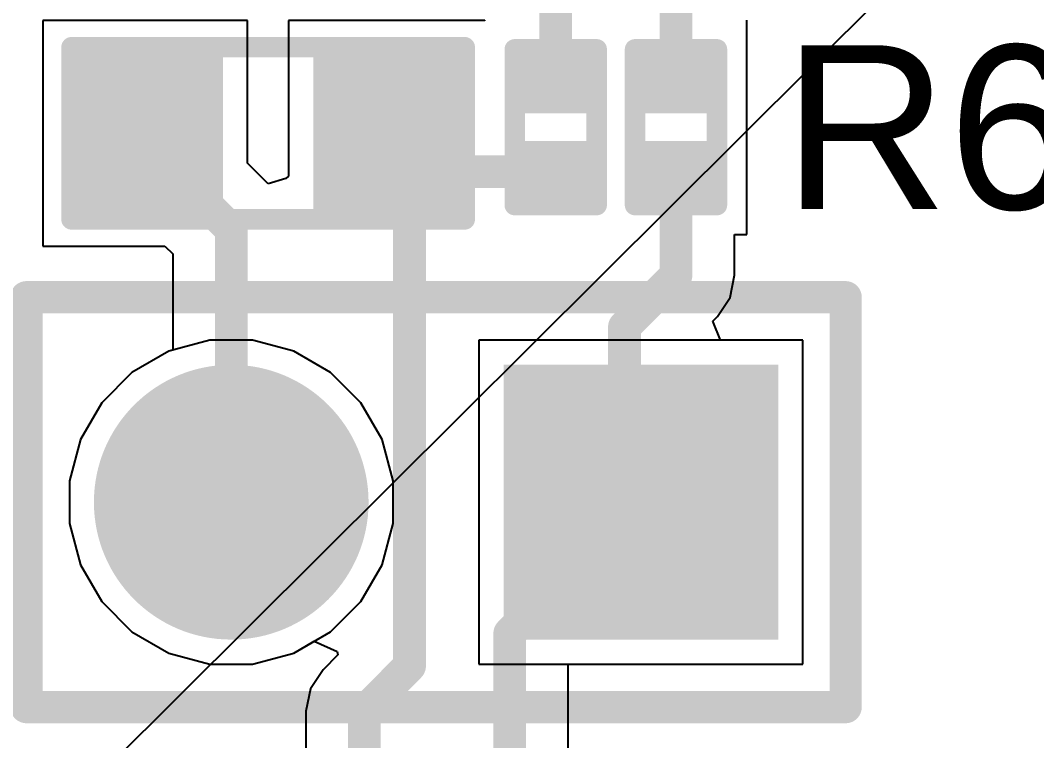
# Model space of a CAD drawing. Header units: millimetres. Extents: x 0 to 5423, y 0 to 5425.
# Drawn here: x 110.75 to 117.05, y 140.23 to 144.7 of the extents above; entities that cross this region are included whole.
import ezdxf

# ---------------------------------------------------------------- set-up
doc = ezdxf.new("R2010")
doc.units = ezdxf.units.MM
for name, color, linetype in [('BottomLayer', 5, 'Continuous'), ('BottomSolder', 6, 'Continuous'), ('MultiLayer', 9, 'Continuous'), ('PadHoleLayer', 156, 'Continuous'), ('TopLayer', 1, 'Continuous'), ('TopOverlay', 2, 'Continuous'), ('TopPaste', 8, 'Continuous'), ('TopSolder', 216, 'Continuous')]:
    doc.layers.add(name, color=color, linetype=linetype)
doc.styles.add('Arial', font='', dxfattribs={"height": 0.2})
doc.styles.get('Arial').set_extended_font_data('Arial')

# ---------------------------------------------------------------- blocks, each defined once
blk = doc.blocks.new('P____PAK_SO_8_138')
at = {"layer": 'TopSolder'}
blk.add_line((2.62857742, -2.43887498), (-5398.322477399999, -5376.64347326), dxfattribs=at)
blk = doc.blocks.new('R___0201_238')
at = {"layer": 'TopLayer'}
for points in [[(-0.40999791, 0.18499963), (-0.13999845, 0.18499963), (-0.13999845, -0.18499963), (-0.40999791, -0.18499963)], [(0.14000099, 0.18499963), (0.41000045, 0.18499963), (0.41000045, -0.18499963), (0.14000099, -0.18499963)]]:
    blk.add_hatch(color=1, dxfattribs=at).paths.add_polyline_path(points)
at = {"layer": 'TopPaste'}
for points in [[(-0.40999791, 0.18499963), (-0.13999845, 0.18499963), (-0.13999845, -0.18499963), (-0.40999791, -0.18499963)], [(0.14000099, 0.18499963), (0.41000045, 0.18499963), (0.41000045, -0.18499963), (0.14000099, -0.18499963)]]:
    blk.add_hatch(color=8, dxfattribs=at).paths.add_polyline_path(points)
at = {"layer": 'TopSolder'}
for points in [[(-0.46499907, 0.24000079), (-0.08499729, 0.24000079), (-0.08499729, -0.24000079), (-0.46499907, -0.24000079)], [(0.08499983, 0.24000079), (0.46500161, 0.24000079), (0.46500161, -0.24000079), (0.08499983, -0.24000079)]]:
    blk.add_hatch(color=216, dxfattribs=at).paths.add_polyline_path(points)
at = {"layer": 'TopOverlay', "const_width": 0.127}
for points in [[(-0.4826, 0.254), (0.4826, 0.254)], [(-0.4826, 0.254), (-0.4826, -0.254)], [(0.4826, 0.254), (0.4826, -0.254)], [(-0.4826, -0.254), (0.4826, -0.254)]]:
    blk.add_lwpolyline(points, dxfattribs=at)
at = {"layer": 'TopOverlay', "const_width": 0.0635}
for points in [[(-0.51435, 0.254, 1), (-0.4508499999999999, 0.254, 1)], [(-0.51435, 0.254, 1), (-0.4508499999999999, 0.254, 1)], [(0.4508499999999999, 0.254, 1), (0.51435, 0.254, 1)], [(0.4508499999999999, 0.254, 1), (0.51435, 0.254, 1)], [(-0.51435, -0.254, 1), (-0.4508499999999999, -0.254, 1)], [(-0.51435, -0.254, 1), (-0.4508499999999999, -0.254, 1)], [(0.4508499999999999, -0.254, 1), (0.51435, -0.254, 1)], [(0.4508499999999999, -0.254, 1), (0.51435, -0.254, 1)]]:
    blk.add_lwpolyline(points, format="xyb", close=True, dxfattribs=at)
blk = doc.blocks.new('R___0201_239')
at = {"layer": 'TopLayer'}
for points in [[(-0.40999791, 0.18499963), (-0.13999845, 0.18499963), (-0.13999845, -0.18499963), (-0.40999791, -0.18499963)], [(0.14000099, 0.18499963), (0.41000045, 0.18499963), (0.41000045, -0.18499963), (0.14000099, -0.18499963)]]:
    blk.add_hatch(color=1, dxfattribs=at).paths.add_polyline_path(points)
at = {"layer": 'TopPaste'}
for points in [[(-0.40999791, 0.18499963), (-0.13999845, 0.18499963), (-0.13999845, -0.18499963), (-0.40999791, -0.18499963)], [(0.14000099, 0.18499963), (0.41000045, 0.18499963), (0.41000045, -0.18499963), (0.14000099, -0.18499963)]]:
    blk.add_hatch(color=8, dxfattribs=at).paths.add_polyline_path(points)
at = {"layer": 'TopSolder'}
for points in [[(-0.46499907, 0.24000079), (-0.08499729, 0.24000079), (-0.08499729, -0.24000079), (-0.46499907, -0.24000079)], [(0.08499983, 0.24000079), (0.46500161, 0.24000079), (0.46500161, -0.24000079), (0.08499983, -0.24000079)]]:
    blk.add_hatch(color=216, dxfattribs=at).paths.add_polyline_path(points)
at = {"layer": 'TopOverlay', "const_width": 0.127}
for points in [[(-0.4826, 0.254), (0.4826, 0.254)], [(-0.4826, 0.254), (-0.4826, -0.254)], [(0.4826, 0.254), (0.4826, -0.254)], [(-0.4826, -0.254), (0.4826, -0.254)]]:
    blk.add_lwpolyline(points, dxfattribs=at)
at = {"layer": 'TopOverlay', "const_width": 0.0635}
for points in [[(-0.51435, 0.254, 1), (-0.4508499999999999, 0.254, 1)], [(-0.51435, 0.254, 1), (-0.4508499999999999, 0.254, 1)], [(0.4508499999999999, 0.254, 1), (0.51435, 0.254, 1)], [(0.4508499999999999, 0.254, 1), (0.51435, 0.254, 1)], [(-0.51435, -0.254, 1), (-0.4508499999999999, -0.254, 1)], [(-0.51435, -0.254, 1), (-0.4508499999999999, -0.254, 1)], [(0.4508499999999999, -0.254, 1), (0.51435, -0.254, 1)], [(0.4508499999999999, -0.254, 1), (0.51435, -0.254, 1)]]:
    blk.add_lwpolyline(points, format="xyb", close=True, dxfattribs=at)
blk = doc.blocks.new('R___0603_240')
at = {"layer": 'TopLayer'}
for points in [[(-0.3809999999999999, 0.4445), (-0.3809999999999999, -0.4445), (-1.143, -0.4445), (-1.143, 0.4445)], [(1.143, 0.4445), (1.143, -0.4445), (0.3809999999999999, -0.4445), (0.3809999999999999, 0.4445)]]:
    blk.add_hatch(color=1, dxfattribs=at).paths.add_polyline_path(points)
at = {"layer": 'TopPaste'}
for points in [[(-0.3809999999999999, 0.4445), (-0.3809999999999999, -0.4445), (-1.143, -0.4445), (-1.143, 0.4445)], [(1.143, 0.4445), (1.143, -0.4445), (0.3809999999999999, -0.4445), (0.3809999999999999, 0.4445)]]:
    blk.add_hatch(color=8, dxfattribs=at).paths.add_polyline_path(points)
at = {"layer": 'TopSolder'}
for points in [[(-0.2794, 0.5460999999999999), (-0.2794, -0.5460999999999999), (-1.2446, -0.5460999999999999), (-1.2446, 0.5460999999999999)], [(1.2446, 0.5460999999999999), (1.2446, -0.5460999999999999), (0.2794, -0.5460999999999999), (0.2794, 0.5460999999999999)]]:
    blk.add_hatch(color=216, dxfattribs=at).paths.add_polyline_path(points)
at = {"layer": 'TopOverlay', "const_width": 0.127}
for points in [[(-1.2192, 0.5334), (-1.2192, -0.5334)], [(1.2192, 0.5334), (-1.2192, 0.5334)], [(1.2192, 0.5334), (1.2192, -0.5334)], [(1.2192, -0.5334), (-1.2192, -0.5334)]]:
    blk.add_lwpolyline(points, dxfattribs=at)
at = {"layer": 'TopOverlay', "const_width": 0.0635}
for points in [[(-1.25095, 0.5334, 1), (-1.18745, 0.5334, 1)], [(-1.25095, 0.5334, 1), (-1.18745, 0.5334, 1)], [(1.18745, 0.5334, 1), (1.25095, 0.5334, 1)], [(1.18745, 0.5334, 1), (1.25095, 0.5334, 1)], [(-1.25095, -0.5334, 1), (-1.18745, -0.5334, 1)], [(-1.25095, -0.5334, 1), (-1.18745, -0.5334, 1)], [(1.18745, -0.5334, 1), (1.25095, -0.5334, 1)], [(1.18745, -0.5334, 1), (1.25095, -0.5334, 1)]]:
    blk.add_lwpolyline(points, format="xyb", close=True, dxfattribs=at)
blk = doc.blocks.new('HDR1X2__312')
at = {"layer": 'BottomLayer'}
blk.add_hatch(color=5, dxfattribs=at).paths.add_polyline_path([(-0.74999977, 0.74999977), (0.74999977, 0.74999977), (0.74999977, -0.74999977), (-0.74999977, -0.74999977)])
h = blk.add_hatch(color=5, dxfattribs=at)
edge = h.paths.add_edge_path()
edge.add_arc((2.54, 0), 0.7499985, 0, 360)
at = {"layer": 'BottomSolder'}
blk.add_hatch(color=6, dxfattribs=at).paths.add_polyline_path([(-0.85159977, 0.85159977), (0.85159977, 0.85159977), (0.85159977, -0.85159977), (-0.85159977, -0.85159977)])
h = blk.add_hatch(color=6, dxfattribs=at)
edge = h.paths.add_edge_path()
edge.add_arc((2.54, 0), 0.8515985, 0, 360)
at = {"layer": 'MultiLayer'}
blk.add_hatch(color=9, dxfattribs=at).paths.add_polyline_path([(-0.74999977, 0.74999977), (0.74999977, 0.74999977), (0.74999977, -0.74999977), (-0.74999977, -0.74999977)])
h = blk.add_hatch(color=9, dxfattribs=at)
edge = h.paths.add_edge_path()
edge.add_arc((2.54, 0), 0.7499985, 0, 360)
at = {"layer": 'PadHoleLayer'}
h = blk.add_hatch(color=156, dxfattribs=at)
edge = h.paths.add_edge_path()
edge.add_arc((0, 0), 0.4499991, 0, 360)
h = blk.add_hatch(color=156, dxfattribs=at)
edge = h.paths.add_edge_path()
edge.add_arc((2.54, 0), 0.4499991, 0, 360)
at = {"layer": 'TopLayer'}
blk.add_hatch(color=1, dxfattribs=at).paths.add_polyline_path([(-0.74999977, 0.74999977), (0.74999977, 0.74999977), (0.74999977, -0.74999977), (-0.74999977, -0.74999977)])
h = blk.add_hatch(color=1, dxfattribs=at)
edge = h.paths.add_edge_path()
edge.add_arc((2.54, 0), 0.7499985, 0, 360)
at = {"layer": 'TopSolder'}
blk.add_hatch(color=216, dxfattribs=at).paths.add_polyline_path([(-0.85159977, 0.85159977), (0.85159977, 0.85159977), (0.85159977, -0.85159977), (-0.85159977, -0.85159977)])
h = blk.add_hatch(color=216, dxfattribs=at)
edge = h.paths.add_edge_path()
edge.add_arc((2.54, 0), 0.8515985, 0, 360)
at = {"layer": 'TopOverlay', "const_width": 0.1999996}
for points in [[(-1.27, 1.27), (-1.27, -1.27)], [(3.81, 1.27), (-1.27, 1.27)], [(3.81, 1.27), (3.81, -1.27)], [(3.81, -1.27), (-1.27, -1.27)]]:
    blk.add_lwpolyline(points, dxfattribs=at)
at = {"layer": 'TopOverlay', "const_width": 0.0999998}
for points in [[(-1.3199999, 1.27, 1), (-1.2200001, 1.27, 1)], [(-1.3199999, 1.27, 1), (-1.2200001, 1.27, 1)], [(3.7600001, 1.27, 1), (3.8599999, 1.27, 1)], [(3.7600001, 1.27, 1), (3.8599999, 1.27, 1)], [(-1.3199999, -1.27, 1), (-1.2200001, -1.27, 1)], [(-1.3199999, -1.27, 1), (-1.2200001, -1.27, 1)], [(3.7600001, -1.27, 1), (3.8599999, -1.27, 1)], [(3.7600001, -1.27, 1), (3.8599999, -1.27, 1)]]:
    blk.add_lwpolyline(points, format="xyb", close=True, dxfattribs=at)

msp = doc.modelspace()

# ---------------------------------------------------------------- linework, layer by layer
at = {"layer": 'BottomLayer'}
for p, q in [((111.9263319, 142.71675038), (111.67098062, 142.6483304)), ((112.19069002, 142.71675038), (111.9263319, 142.71675038)), ((112.4460413, 142.6483304), (112.19069002, 142.71675038)), ((115.60250946, 142.71675038), (113.59451246, 142.71675038)), ((113.59451246, 142.71675038), (113.59451246, 140.70875338)), ((115.60250946, 140.70875338), (115.60250946, 142.71675038)), ((111.67098062, 142.6483304), (111.44204026, 142.51615134)), ((112.67498166, 142.51615134), (112.4460413, 142.6483304)), ((111.44204026, 142.51615134), (111.2551115, 142.32922258)), ((112.86191042, 142.32922258), (112.67498166, 142.51615134)), ((111.2551115, 142.32922258), (111.12293244, 142.10028222)), ((112.99408948, 142.10028222), (112.86191042, 142.32922258)), ((111.12293244, 142.10028222), (111.05451246, 141.84493094)), ((113.06250946, 141.84493094), (112.99408948, 142.10028222)), ((111.05451246, 141.84493094), (111.05451246, 141.58057282)), ((113.06250946, 141.58057282), (113.06250946, 141.84493094)), ((111.05451246, 141.58057282), (111.12293244, 141.32522154)), ((112.99408948, 141.32522154), (113.06250946, 141.58057282)), ((111.12293244, 141.32522154), (111.2551115, 141.09628118)), ((112.86191042, 141.09628118), (112.99408948, 141.32522154)), ((111.2551115, 141.09628118), (111.44204026, 140.90935242)), ((112.67498166, 140.90935242), (112.86191042, 141.09628118)), ((111.44204026, 140.90935242), (111.67098062, 140.77717336)), ((112.4460413, 140.77717336), (112.67498166, 140.90935242)), ((111.67098062, 140.77717336), (111.9263319, 140.70875338)), ((112.19069002, 140.70875338), (112.4460413, 140.77717336)), ((111.9263319, 140.70875338), (112.19069002, 140.70875338)), ((113.59451246, 140.70875338), (115.60250946, 140.70875338))]:
    msp.add_line(p, q, dxfattribs=at)
at = {"layer": 'TopLayer'}
for p, q in [((112.16027352, 144.69725188), (110.89027352, 144.69725188)), ((110.89027352, 144.69725188), (110.89027352, 143.30025188)), ((112.16027352, 143.81299914), (112.16027352, 144.69725188)), ((113.6316117, 144.69725188), (112.41427352, 144.69725188)), ((112.41427352, 144.69725188), (112.41427352, 143.73309582)), ((113.6316117, 144.70055134), (113.6316117, 144.69725188)), ((115.2554464, 143.92255442), (115.2554464, 144.70055134)), ((115.2554464, 143.37255552), (115.2554464, 143.92255442)), ((112.28727352, 143.68599914), (112.16027352, 143.81299914)), ((112.39614046, 143.71946618), (112.28727352, 143.68599914)), ((112.41427352, 143.73309582), (112.39614046, 143.71946618)), ((115.17901526, 143.11901526), (115.17901526, 143.37255552)), ((115.17901526, 143.37255552), (115.2554464, 143.37255552)), ((110.89027352, 143.30025188), (111.64752626, 143.30025188)), ((111.64752626, 143.30025188), (111.69594374, 143.2518344)), ((111.69594374, 143.2518344), (111.69594374, 142.65501822)), ((115.15141562, 142.98025506), (115.1790178, 143.11900256)), ((115.1790178, 143.11900256), (115.17901526, 143.11901526)), ((115.07282294, 142.86262766), (115.15141562, 142.98025506)), ((115.04427588, 142.83408314), (115.07281532, 142.86262258)), ((115.09287878, 142.71675038), (115.04427588, 142.83408314)), ((115.07281532, 142.86262258), (115.07282294, 142.86262766)), ((115.60250946, 142.71675038), (115.09287878, 142.71675038)), ((115.60250946, 140.70875338), (115.60250946, 142.71675038)), ((111.67098062, 142.6483304), (111.44204026, 142.51615134)), ((111.69594374, 142.65501822), (111.67098062, 142.6483304)), ((111.44204026, 142.51615134), (111.2551115, 142.32922258)), ((111.2551115, 142.32922258), (111.12293244, 142.10028222)), ((111.12293244, 142.10028222), (111.05451246, 141.84493094)), ((111.05451246, 141.84493094), (111.05451246, 141.58057282)), ((111.05451246, 141.58057282), (111.12293244, 141.32522154)), ((111.12293244, 141.32522154), (111.2551115, 141.09628118)), ((111.2551115, 141.09628118), (111.44204026, 140.90935242)), ((111.44204026, 140.90935242), (111.67098062, 140.77717336)), ((112.4460413, 140.77717336), (112.57365344, 140.85085114)), ((112.57365344, 140.85085114), (112.71596964, 140.78636816)), ((111.67098062, 140.77717336), (111.9263319, 140.70875338)), ((112.19069002, 140.70875338), (112.4460413, 140.77717336)), ((112.71995998, 140.76630978), (112.62792054, 140.67427034)), ((112.71596964, 140.78636816), (112.71995998, 140.76630978)), ((111.9263319, 140.70875338), (112.19069002, 140.70875338)), ((112.62792054, 140.67427034), (112.54932786, 140.55664294)), ((114.14827818, 140.12460164), (114.14827818, 140.70875338)), ((114.14827818, 140.70875338), (115.60250946, 140.70875338)), ((112.54932786, 140.55664294), (112.52172568, 140.41789544)), ((112.52172568, 140.41789544), (112.52172822, 140.41788274)), ((112.52172822, 140.41788274), (112.52172822, 140.12200068))]:
    msp.add_line(p, q, dxfattribs=at)
at = {"layer": 'TopLayer', "const_width": 0.2032}
for points in [[(114.07061006, 144.31155288), (114.07061006, 146.05877824)], [(114.81628548, 144.34149186), (114.81628548, 146.07587498)], [(111.52527352, 143.93525188), (111.52527352, 143.99875188)], [(113.04927352, 143.99875188), (113.164112, 143.8839134)], [(111.52527352, 143.93525188), (112.05851096, 143.40201444)], [(113.164112, 143.8839134), (113.28647142, 143.76155398)], [(113.164112, 140.697712), (113.164112, 143.8839134)], [(113.28647142, 143.76155398), (114.07061006, 143.76155398)], [(114.81644804, 143.11900256), (114.81644804, 143.76155398)], [(112.05851096, 141.71275188), (112.05851096, 143.40201444)], [(114.49691096, 142.79946548), (114.81644804, 143.11900256)], [(114.49691096, 141.81435188), (114.49691096, 142.79946548)], [(114.49691096, 141.81435188), (114.59851096, 141.71275188)], [(113.78571096, 140.89995188), (114.59851096, 141.71275188)], [(113.78571096, 139.55310164), (113.78571096, 140.89995188)], [(112.88429544, 140.41789544), (113.164112, 140.697712)], [(112.88429544, 139.55050068), (112.88429544, 140.41789544)]]:
    msp.add_lwpolyline(points, dxfattribs=at)
at = {"layer": 'TopLayer', "const_width": 0.1016}
for points in [[(114.01981006, 144.31155288, 1), (114.12141006, 144.31155288, 1)], [(114.76548548, 144.34149186, 1), (114.86708548, 144.34149186, 1)], [(111.47447352, 143.99875188, 1), (111.57607352, 143.99875188, 1)], [(112.99847352, 143.99875188, 1), (113.10007352, 143.99875188, 1)], [(111.47447352, 143.93525188, 1), (111.57607352, 143.93525188, 1)], [(111.47447352, 143.93525188, 1), (111.57607352, 143.93525188, 1)], [(113.113312, 143.8839134, 1), (113.214912, 143.8839134, 1)], [(113.113312, 143.8839134, 1), (113.214912, 143.8839134, 1)], [(113.113312, 143.8839134, 1), (113.214912, 143.8839134, 1)], [(113.23567142, 143.76155398, 1), (113.33727142, 143.76155398, 1)], [(113.23567142, 143.76155398, 1), (113.33727142, 143.76155398, 1)], [(114.01981006, 143.76155398, 1), (114.12141006, 143.76155398, 1)], [(114.76564804, 143.76155398, 1), (114.86724804, 143.76155398, 1)], [(112.00771096, 143.40201444, 1), (112.10931096, 143.40201444, 1)], [(112.00771096, 143.40201444, 1), (112.10931096, 143.40201444, 1)], [(114.76564804, 143.11900256, 1), (114.86724804, 143.11900256, 1)], [(114.76564804, 143.11900256, 1), (114.86724804, 143.11900256, 1)], [(114.44611096, 142.79946548, 1), (114.54771096, 142.79946548, 1)], [(114.44611096, 142.79946548, 1), (114.54771096, 142.79946548, 1)], [(114.44611096, 141.81435188, 1), (114.54771096, 141.81435188, 1)], [(114.44611096, 141.81435188, 1), (114.54771096, 141.81435188, 1)], [(112.00771096, 141.71275188, 1), (112.10931096, 141.71275188, 1)], [(114.54771096, 141.71275188, 1), (114.64931096, 141.71275188, 1)], [(114.54771096, 141.71275188, 1), (114.64931096, 141.71275188, 1)], [(113.73491096, 140.89995188, 1), (113.83651096, 140.89995188, 1)], [(113.73491096, 140.89995188, 1), (113.83651096, 140.89995188, 1)], [(113.113312, 140.697712, 1), (113.214912, 140.697712, 1)], [(113.113312, 140.697712, 1), (113.214912, 140.697712, 1)], [(112.83349544, 140.41789544, 1), (112.93509544, 140.41789544, 1)], [(112.83349544, 140.41789544, 1), (112.93509544, 140.41789544, 1)]]:
    msp.add_lwpolyline(points, format="xyb", close=True, dxfattribs=at)

# ---------------------------------------------------------------- block references
for name, p, rotation in [('P____PAK_SO_8_138', (24.4348127, 48.5902127), 180), ('R___0603_240', (112.28727352, 143.99875188), 180), ('R___0201_239', (114.07061006, 144.03655216), 90), ('R___0201_238', (114.81644804, 144.03655216), 90), ('HDR1X2__312', (114.59851096, 141.71275188), 180)]:
    msp.add_blockref(name, p, dxfattribs=dict(rotation=rotation))

# ---------------------------------------------------------------- texts
at = {"layer": 'TopOverlay', "style": 'Arial'}
msp.add_text('R66', height=1.016, dxfattribs=at).set_placement((115.47948202, 143.52885696))

doc.saveas('drawing.dxf')
